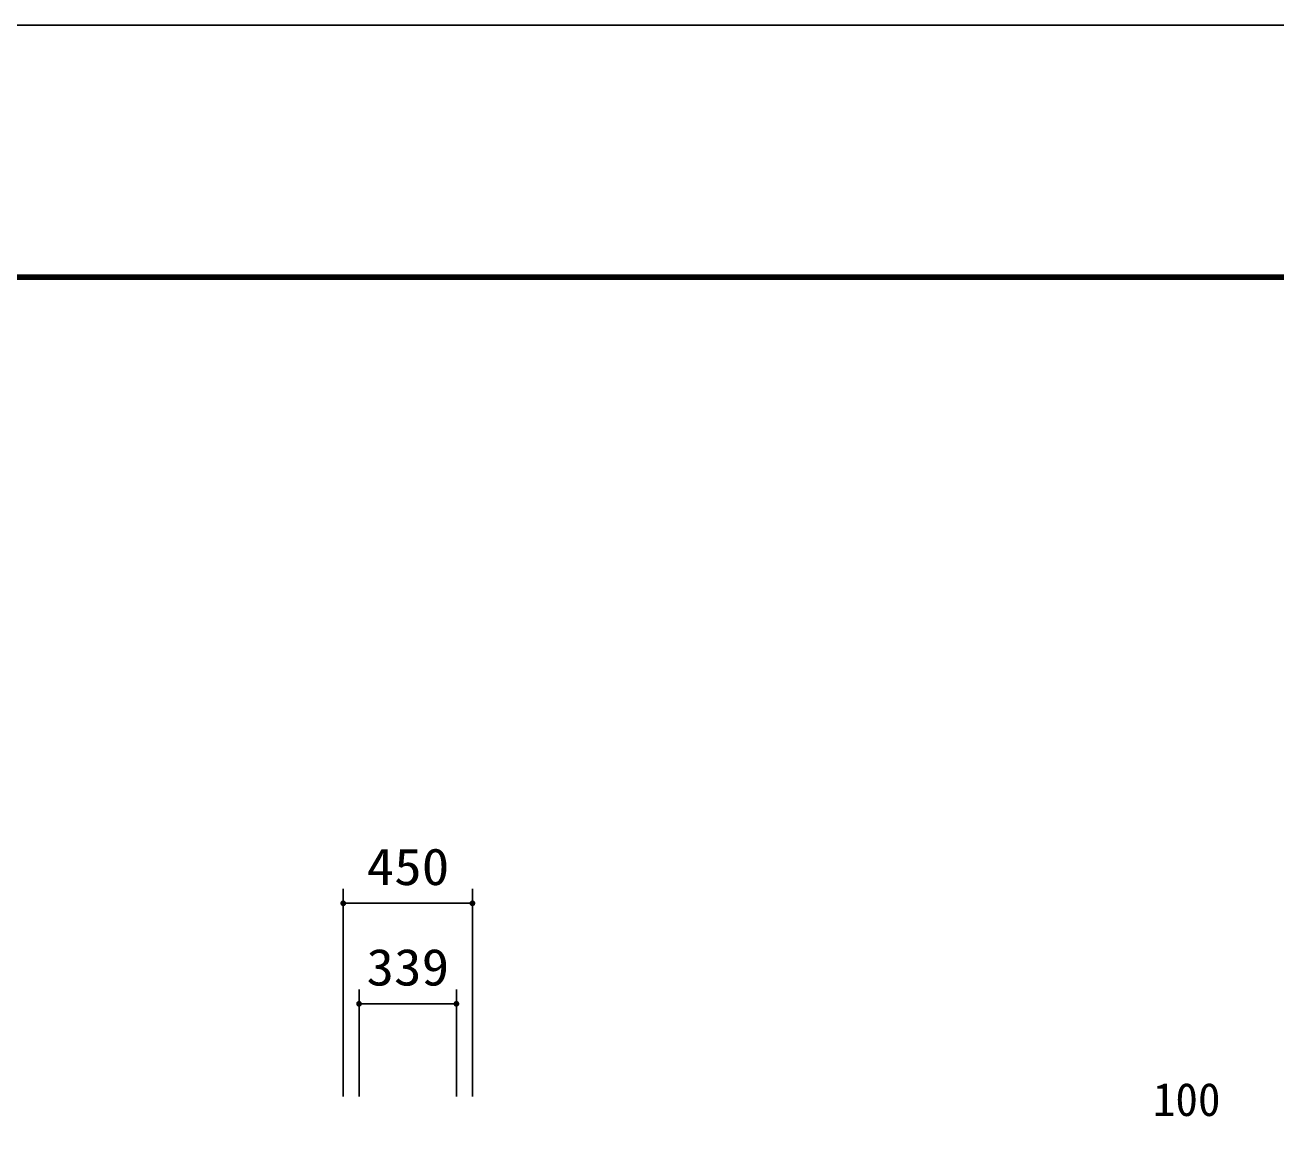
# Model space of a CAD drawing. Units: millimetres, scale not verified. Extents: x -14850 to 14850, y -10500 to 10500.
# Drawn here: x -3717 to 640, y 6672 to 10500 of the extents above; entities that cross this region are included whole.
import ezdxf
from ezdxf.enums import TextEntityAlignment as Align

# ---------------------------------------------------------------- set-up
doc = ezdxf.new("R2010")
doc.units = ezdxf.units.MM
doc.header["$LTSCALE"] = 50
for name, color, linetype, lineweight in [('0-2_製作', 5, 'Continuous', 25), ('0-3_文字', 5, 'Continuous', 25), ('0-6_図面枠', 7, 'Continuous', 25), ('0-7_Axis_waku', 7, 'Continuous', 25)]:
    doc.layers.add(name, color=color, linetype=linetype, lineweight=lineweight)
doc.styles.add('ＭＳ ゴシック', font='')
doc.styles.get('ＭＳ ゴシック').set_extended_font_data('MS Gothic')

msp = doc.modelspace()

# ---------------------------------------------------------------- linework, layer by layer
at = {"layer": '0-2_製作', "color": 2}
for p, q in [((-2608.91, 7490.44), (-2608.91, 6767.69)), ((-2158.91, 7490.44), (-2158.91, 6767.69)), ((-2608.91, 7440.44), (-2158.91, 7440.44)), ((-2553.91, 7140.44), (-2553.91, 6767.69)), ((-2214.68, 7140.44), (-2214.68, 6767.69)), ((-2553.91, 7090.44), (-2214.68, 7090.44))]:
    msp.add_line(p, q, dxfattribs=at)
at = {"layer": '0-2_製作'}
for points in [[(-2608.91, 7440.44), (-2618.91, 7440.44), (-2618.89, 7441.07)], [(-2608.91, 7440.44), (-2618.83, 7439.19), (-2618.91, 7440.44)], [(-2608.91, 7440.44), (-2618.89, 7441.07), (-2618.74, 7442.31)], [(-2608.91, 7440.44), (-2618.6, 7437.95), (-2618.83, 7439.19)], [(-2608.91, 7440.44), (-2618.74, 7442.31), (-2618.42, 7443.53)], [(-2608.91, 7440.44), (-2618.21, 7436.76), (-2618.6, 7437.95)], [(-2608.91, 7440.44), (-2618.42, 7443.53), (-2617.96, 7444.7)], [(-2608.91, 7430.44), (-2618.21, 7436.76), (-2608.91, 7440.44)], [(-2608.91, 7430.44), (-2617.68, 7435.62), (-2618.21, 7436.76)], [(-2608.91, 7440.44), (-2617.96, 7444.7), (-2617.36, 7445.8)], [(-2608.91, 7430.44), (-2617, 7434.56), (-2617.68, 7435.62)], [(-2608.91, 7440.44), (-2617.36, 7445.8), (-2616.62, 7446.82)], [(-2608.91, 7430.44), (-2616.2, 7433.6), (-2617, 7434.56)], [(-2608.91, 7440.44), (-2616.62, 7446.82), (-2615.76, 7447.73)], [(-2608.91, 7430.44), (-2615.29, 7432.74), (-2616.2, 7433.6)], [(-2608.91, 7450.44), (-2615.76, 7447.73), (-2614.79, 7448.53)], [(-2608.91, 7440.44), (-2615.76, 7447.73), (-2608.91, 7450.44)], [(-2608.91, 7430.44), (-2614.27, 7432), (-2615.29, 7432.74)], [(-2608.91, 7450.44), (-2614.79, 7448.53), (-2610.17, 7450.36)], [(-2610.17, 7450.36), (-2614.79, 7448.53), (-2613.73, 7449.2)], [(-2608.91, 7430.44), (-2613.17, 7431.39), (-2614.27, 7432)], [(-2610.17, 7450.36), (-2613.73, 7449.2), (-2611.4, 7450.13)], [(-2611.4, 7450.13), (-2613.73, 7449.2), (-2612.59, 7449.74)], [(-2608.91, 7430.44), (-2612, 7430.93), (-2613.17, 7431.39)], [(-2608.91, 7430.44), (-2610.79, 7430.62), (-2612, 7430.93)], [(-2608.91, 7430.44), (-2609.54, 7430.46), (-2610.79, 7430.62)], [(-2608.28, 7450.42), (-2608.91, 7440.44), (-2608.91, 7450.44)], [(-2607.04, 7450.26), (-2608.91, 7440.44), (-2608.28, 7450.42)], [(-2605.82, 7449.95), (-2608.91, 7440.44), (-2607.04, 7450.26)], [(-2604.65, 7449.49), (-2608.91, 7440.44), (-2605.82, 7449.95)], [(-2603.55, 7448.88), (-2608.91, 7440.44), (-2604.65, 7449.49)], [(-2602.54, 7448.15), (-2608.91, 7440.44), (-2603.55, 7448.88)], [(-2601.62, 7447.29), (-2608.91, 7440.44), (-2602.54, 7448.15)], [(-2600.82, 7446.32), (-2608.91, 7440.44), (-2601.62, 7447.29)], [(-2600.15, 7445.26), (-2608.91, 7440.44), (-2600.82, 7446.32)], [(-2599.61, 7444.12), (-2608.91, 7440.44), (-2600.15, 7445.26)], [(-2599.23, 7442.93), (-2608.91, 7440.44), (-2599.61, 7444.12)], [(-2599.23, 7442.93), (-2598.91, 7440.44), (-2608.91, 7440.44)], [(-2598.91, 7440.44), (-2608.91, 7430.44), (-2608.91, 7440.44)], [(-2598.93, 7439.81), (-2608.91, 7430.44), (-2598.91, 7440.44)], [(-2599.09, 7438.57), (-2608.91, 7430.44), (-2598.93, 7439.81)], [(-2599.4, 7437.35), (-2608.91, 7430.44), (-2599.09, 7438.57)], [(-2599.86, 7436.18), (-2608.91, 7430.44), (-2599.4, 7437.35)], [(-2600.47, 7435.08), (-2608.91, 7430.44), (-2599.86, 7436.18)], [(-2601.21, 7434.07), (-2608.91, 7430.44), (-2600.47, 7435.08)], [(-2602.07, 7433.15), (-2608.91, 7430.44), (-2601.21, 7434.07)], [(-2603.03, 7432.35), (-2608.91, 7430.44), (-2602.07, 7433.15)], [(-2603.03, 7432.35), (-2607.66, 7430.52), (-2608.91, 7430.44)], [(-2604.09, 7431.68), (-2607.66, 7430.52), (-2603.03, 7432.35)], [(-2604.09, 7431.68), (-2606.43, 7430.76), (-2607.66, 7430.52)], [(-2605.23, 7431.14), (-2606.43, 7430.76), (-2604.09, 7431.68)], [(-2598.99, 7441.69), (-2598.91, 7440.44), (-2599.23, 7442.93)], [(-2158.91, 7440.44), (-2168.91, 7440.44), (-2168.89, 7441.07)], [(-2158.91, 7440.44), (-2168.83, 7439.19), (-2168.91, 7440.44)], [(-2158.91, 7440.44), (-2168.89, 7441.07), (-2168.73, 7442.31)], [(-2158.91, 7440.44), (-2168.6, 7437.95), (-2168.83, 7439.19)], [(-2158.91, 7440.44), (-2168.73, 7442.31), (-2168.42, 7443.53)], [(-2158.91, 7440.44), (-2168.21, 7436.76), (-2168.6, 7437.95)], [(-2158.91, 7440.44), (-2168.42, 7443.53), (-2167.96, 7444.7)], [(-2158.91, 7430.44), (-2168.21, 7436.76), (-2158.91, 7440.44)], [(-2158.91, 7430.44), (-2167.67, 7435.62), (-2168.21, 7436.76)], [(-2158.91, 7440.44), (-2167.96, 7444.7), (-2167.36, 7445.8)], [(-2158.91, 7430.44), (-2167, 7434.56), (-2167.67, 7435.62)], [(-2158.91, 7440.44), (-2167.36, 7445.8), (-2166.62, 7446.82)], [(-2158.91, 7430.44), (-2166.2, 7433.6), (-2167, 7434.56)], [(-2158.91, 7440.44), (-2166.62, 7446.82), (-2165.76, 7447.73)], [(-2158.91, 7430.44), (-2165.29, 7432.74), (-2166.2, 7433.6)], [(-2158.91, 7440.44), (-2165.76, 7447.73), (-2164.79, 7448.53)], [(-2158.91, 7430.44), (-2164.27, 7432), (-2165.29, 7432.74)], [(-2158.91, 7450.44), (-2164.79, 7448.53), (-2163.73, 7449.2)], [(-2158.91, 7440.44), (-2164.79, 7448.53), (-2158.91, 7450.44)], [(-2158.91, 7430.44), (-2163.17, 7431.39), (-2164.27, 7432)], [(-2158.91, 7450.44), (-2163.73, 7449.2), (-2160.17, 7450.36)], [(-2160.17, 7450.36), (-2163.73, 7449.2), (-2162.59, 7449.74)], [(-2158.91, 7430.44), (-2162, 7430.93), (-2163.17, 7431.39)], [(-2160.17, 7450.36), (-2162.59, 7449.74), (-2161.4, 7450.13)], [(-2158.91, 7430.44), (-2160.79, 7430.62), (-2162, 7430.93)], [(-2158.91, 7430.44), (-2159.54, 7430.46), (-2160.79, 7430.62)], [(-2158.28, 7450.42), (-2158.91, 7440.44), (-2158.91, 7450.44)], [(-2157.04, 7450.26), (-2158.91, 7440.44), (-2158.28, 7450.42)], [(-2155.82, 7449.95), (-2158.91, 7440.44), (-2157.04, 7450.26)], [(-2154.65, 7449.49), (-2158.91, 7440.44), (-2155.82, 7449.95)], [(-2153.55, 7448.88), (-2158.91, 7440.44), (-2154.65, 7449.49)], [(-2152.54, 7448.15), (-2158.91, 7440.44), (-2153.55, 7448.88)], [(-2151.62, 7447.29), (-2158.91, 7440.44), (-2152.54, 7448.15)], [(-2150.82, 7446.32), (-2158.91, 7440.44), (-2151.62, 7447.29)], [(-2150.15, 7445.26), (-2158.91, 7440.44), (-2150.82, 7446.32)], [(-2149.61, 7444.12), (-2158.91, 7440.44), (-2150.15, 7445.26)], [(-2149.23, 7442.93), (-2158.91, 7440.44), (-2149.61, 7444.12)], [(-2149.23, 7442.93), (-2148.91, 7440.44), (-2158.91, 7440.44)], [(-2148.91, 7440.44), (-2158.91, 7430.44), (-2158.91, 7440.44)], [(-2148.93, 7439.81), (-2158.91, 7430.44), (-2148.91, 7440.44)], [(-2149.09, 7438.57), (-2158.91, 7430.44), (-2148.93, 7439.81)], [(-2149.4, 7437.35), (-2158.91, 7430.44), (-2149.09, 7438.57)], [(-2149.86, 7436.18), (-2158.91, 7430.44), (-2149.4, 7437.35)], [(-2150.47, 7435.08), (-2158.91, 7430.44), (-2149.86, 7436.18)], [(-2151.21, 7434.07), (-2158.91, 7430.44), (-2150.47, 7435.08)], [(-2152.07, 7433.15), (-2158.91, 7430.44), (-2151.21, 7434.07)], [(-2153.03, 7432.35), (-2158.91, 7430.44), (-2152.07, 7433.15)], [(-2154.09, 7431.68), (-2158.91, 7430.44), (-2153.03, 7432.35)], [(-2154.09, 7431.68), (-2157.66, 7430.52), (-2158.91, 7430.44)], [(-2155.23, 7431.14), (-2157.66, 7430.52), (-2154.09, 7431.68)], [(-2155.23, 7431.14), (-2156.43, 7430.76), (-2157.66, 7430.52)], [(-2148.99, 7441.69), (-2148.91, 7440.44), (-2149.23, 7442.93)], [(-2553.91, 7090.44), (-2563.91, 7090.44), (-2563.89, 7091.07)], [(-2553.91, 7090.44), (-2563.83, 7089.19), (-2563.91, 7090.44)], [(-2553.91, 7090.44), (-2563.89, 7091.07), (-2563.74, 7092.31)], [(-2553.91, 7090.44), (-2563.6, 7087.95), (-2563.83, 7089.19)], [(-2553.91, 7090.44), (-2563.74, 7092.31), (-2563.42, 7093.53)], [(-2553.91, 7090.44), (-2563.21, 7086.76), (-2563.6, 7087.95)], [(-2553.91, 7090.44), (-2563.42, 7093.53), (-2562.96, 7094.7)], [(-2553.91, 7080.44), (-2563.21, 7086.76), (-2553.91, 7090.44)], [(-2553.91, 7080.44), (-2562.68, 7085.62), (-2563.21, 7086.76)], [(-2553.91, 7090.44), (-2562.96, 7094.7), (-2562.36, 7095.8)], [(-2553.91, 7080.44), (-2562, 7084.56), (-2562.68, 7085.62)], [(-2553.91, 7090.44), (-2562.36, 7095.8), (-2561.62, 7096.82)], [(-2553.91, 7080.44), (-2561.2, 7083.6), (-2562, 7084.56)], [(-2553.91, 7090.44), (-2561.62, 7096.82), (-2560.76, 7097.73)], [(-2553.91, 7080.44), (-2560.29, 7082.74), (-2561.2, 7083.6)], [(-2553.91, 7100.44), (-2560.76, 7097.73), (-2559.79, 7098.53)], [(-2553.91, 7090.44), (-2560.76, 7097.73), (-2553.91, 7100.44)], [(-2553.91, 7080.44), (-2559.27, 7082), (-2560.29, 7082.74)], [(-2553.91, 7100.44), (-2559.79, 7098.53), (-2555.17, 7100.36)], [(-2555.17, 7100.36), (-2559.79, 7098.53), (-2558.73, 7099.2)], [(-2553.91, 7080.44), (-2558.17, 7081.39), (-2559.27, 7082)], [(-2555.17, 7100.36), (-2558.73, 7099.2), (-2556.4, 7100.13)], [(-2556.4, 7100.13), (-2558.73, 7099.2), (-2557.59, 7099.74)], [(-2553.91, 7080.44), (-2557, 7080.93), (-2558.17, 7081.39)], [(-2553.91, 7080.44), (-2555.79, 7080.62), (-2557, 7080.93)], [(-2553.91, 7080.44), (-2554.54, 7080.46), (-2555.79, 7080.62)], [(-2553.28, 7100.42), (-2553.91, 7090.44), (-2553.91, 7100.44)], [(-2552.04, 7100.26), (-2553.91, 7090.44), (-2553.28, 7100.42)], [(-2550.82, 7099.95), (-2553.91, 7090.44), (-2552.04, 7100.26)], [(-2549.65, 7099.49), (-2553.91, 7090.44), (-2550.82, 7099.95)], [(-2548.55, 7098.88), (-2553.91, 7090.44), (-2549.65, 7099.49)], [(-2547.54, 7098.15), (-2553.91, 7090.44), (-2548.55, 7098.88)], [(-2546.62, 7097.29), (-2553.91, 7090.44), (-2547.54, 7098.15)], [(-2545.82, 7096.32), (-2553.91, 7090.44), (-2546.62, 7097.29)], [(-2545.15, 7095.26), (-2553.91, 7090.44), (-2545.82, 7096.32)], [(-2544.61, 7094.12), (-2553.91, 7090.44), (-2545.15, 7095.26)], [(-2544.23, 7092.93), (-2553.91, 7090.44), (-2544.61, 7094.12)], [(-2544.23, 7092.93), (-2543.91, 7090.44), (-2553.91, 7090.44)], [(-2543.91, 7090.44), (-2553.91, 7080.44), (-2553.91, 7090.44)], [(-2543.93, 7089.81), (-2553.91, 7080.44), (-2543.91, 7090.44)], [(-2544.09, 7088.57), (-2553.91, 7080.44), (-2543.93, 7089.81)], [(-2544.4, 7087.35), (-2553.91, 7080.44), (-2544.09, 7088.57)], [(-2544.86, 7086.18), (-2553.91, 7080.44), (-2544.4, 7087.35)], [(-2545.47, 7085.08), (-2553.91, 7080.44), (-2544.86, 7086.18)], [(-2546.21, 7084.07), (-2553.91, 7080.44), (-2545.47, 7085.08)], [(-2547.07, 7083.15), (-2553.91, 7080.44), (-2546.21, 7084.07)], [(-2548.03, 7082.35), (-2553.91, 7080.44), (-2547.07, 7083.15)], [(-2548.03, 7082.35), (-2552.66, 7080.52), (-2553.91, 7080.44)], [(-2549.09, 7081.68), (-2552.66, 7080.52), (-2548.03, 7082.35)], [(-2549.09, 7081.68), (-2551.43, 7080.76), (-2552.66, 7080.52)], [(-2550.23, 7081.14), (-2551.43, 7080.76), (-2549.09, 7081.68)], [(-2543.99, 7091.69), (-2543.91, 7090.44), (-2544.23, 7092.93)], [(-2214.68, 7090.44), (-2224.68, 7090.44), (-2224.66, 7091.07)], [(-2214.68, 7090.44), (-2224.6, 7089.19), (-2224.68, 7090.44)], [(-2214.68, 7090.44), (-2224.66, 7091.07), (-2224.5, 7092.31)], [(-2214.68, 7090.44), (-2224.37, 7087.95), (-2224.6, 7089.19)], [(-2214.68, 7090.44), (-2224.5, 7092.31), (-2224.19, 7093.53)], [(-2214.68, 7090.44), (-2223.98, 7086.76), (-2224.37, 7087.95)], [(-2214.68, 7090.44), (-2224.19, 7093.53), (-2223.73, 7094.7)], [(-2214.68, 7080.44), (-2223.98, 7086.76), (-2214.68, 7090.44)], [(-2214.68, 7080.44), (-2223.44, 7085.62), (-2223.98, 7086.76)], [(-2214.68, 7090.44), (-2223.73, 7094.7), (-2223.13, 7095.8)], [(-2214.68, 7080.44), (-2222.77, 7084.56), (-2223.44, 7085.62)], [(-2214.68, 7090.44), (-2223.13, 7095.8), (-2222.39, 7096.82)], [(-2214.68, 7080.44), (-2221.97, 7083.6), (-2222.77, 7084.56)], [(-2214.68, 7090.44), (-2222.39, 7096.82), (-2221.53, 7097.73)], [(-2214.68, 7080.44), (-2221.06, 7082.74), (-2221.97, 7083.6)], [(-2214.68, 7090.44), (-2221.53, 7097.73), (-2220.56, 7098.53)], [(-2214.68, 7080.44), (-2220.04, 7082), (-2221.06, 7082.74)], [(-2214.68, 7100.44), (-2220.56, 7098.53), (-2219.5, 7099.2)], [(-2214.68, 7090.44), (-2220.56, 7098.53), (-2214.68, 7100.44)], [(-2214.68, 7080.44), (-2218.94, 7081.39), (-2220.04, 7082)], [(-2214.68, 7100.44), (-2219.5, 7099.2), (-2215.94, 7100.36)], [(-2215.94, 7100.36), (-2219.5, 7099.2), (-2218.36, 7099.74)], [(-2214.68, 7080.44), (-2217.77, 7080.93), (-2218.94, 7081.39)], [(-2215.94, 7100.36), (-2218.36, 7099.74), (-2217.17, 7100.13)], [(-2214.68, 7080.44), (-2216.56, 7080.62), (-2217.77, 7080.93)], [(-2214.68, 7080.44), (-2215.31, 7080.46), (-2216.56, 7080.62)], [(-2214.05, 7100.42), (-2214.68, 7090.44), (-2214.68, 7100.44)], [(-2212.81, 7100.26), (-2214.68, 7090.44), (-2214.05, 7100.42)], [(-2211.59, 7099.95), (-2214.68, 7090.44), (-2212.81, 7100.26)], [(-2210.42, 7099.49), (-2214.68, 7090.44), (-2211.59, 7099.95)], [(-2209.32, 7098.88), (-2214.68, 7090.44), (-2210.42, 7099.49)], [(-2208.31, 7098.15), (-2214.68, 7090.44), (-2209.32, 7098.88)], [(-2207.39, 7097.29), (-2214.68, 7090.44), (-2208.31, 7098.15)], [(-2206.59, 7096.32), (-2214.68, 7090.44), (-2207.39, 7097.29)], [(-2205.92, 7095.26), (-2214.68, 7090.44), (-2206.59, 7096.32)], [(-2205.38, 7094.12), (-2214.68, 7090.44), (-2205.92, 7095.26)], [(-2205, 7092.93), (-2214.68, 7090.44), (-2205.38, 7094.12)], [(-2205, 7092.93), (-2204.68, 7090.44), (-2214.68, 7090.44)], [(-2204.68, 7090.44), (-2214.68, 7080.44), (-2214.68, 7090.44)], [(-2204.7, 7089.81), (-2214.68, 7080.44), (-2204.68, 7090.44)], [(-2204.86, 7088.57), (-2214.68, 7080.44), (-2204.7, 7089.81)], [(-2205.17, 7087.35), (-2214.68, 7080.44), (-2204.86, 7088.57)], [(-2205.63, 7086.18), (-2214.68, 7080.44), (-2205.17, 7087.35)], [(-2206.24, 7085.08), (-2214.68, 7080.44), (-2205.63, 7086.18)], [(-2206.98, 7084.07), (-2214.68, 7080.44), (-2206.24, 7085.08)], [(-2207.84, 7083.15), (-2214.68, 7080.44), (-2206.98, 7084.07)], [(-2208.8, 7082.35), (-2214.68, 7080.44), (-2207.84, 7083.15)], [(-2209.86, 7081.68), (-2214.68, 7080.44), (-2208.8, 7082.35)], [(-2209.86, 7081.68), (-2213.43, 7080.52), (-2214.68, 7080.44)], [(-2211, 7081.14), (-2213.43, 7080.52), (-2209.86, 7081.68)], [(-2211, 7081.14), (-2212.19, 7080.76), (-2213.43, 7080.52)], [(-2204.76, 7091.69), (-2204.68, 7090.44), (-2205, 7092.93)]]:
    msp.add_solid(points, dxfattribs=at)
at = {"layer": '0-6_図面枠'}
msp.add_lwpolyline([(-14850, -10500), (14850, -10500), (14850, 10500), (-14850, 10500)], close=True, dxfattribs=at)
at = {"layer": '0-7_Axis_waku'}
for p, q in [((-12964, 9629), (14014, 9629)), ((-12963, 9628), (14013, 9628)), ((-12962, 9627), (14012, 9627)), ((-12961, 9626), (14011, 9626)), ((-12960, 9625), (14010, 9625)), ((-12959, 9624), (14009, 9624)), ((-12958, 9623), (14008, 9623)), ((-12957, 9622), (14007, 9622)), ((-12956, 9621), (14006, 9621)), ((-12955, 9620), (14005, 9620)), ((-12954, 9619), (14004, 9619)), ((-12953, 9618), (14003, 9618)), ((-12952, 9617), (14002, 9617)), ((-12951, 9616), (14001, 9616)), ((-12950, 9615), (14000, 9615))]:
    msp.add_line(p, q, dxfattribs=at)

# ---------------------------------------------------------------- texts
at = {"layer": '0-2_製作', "color": 4, "style": 'ＭＳ ゴシック', "width": 1.1}
for s, p in [('450', (-2527.66, 7465.44)), ('339', (-2528.05, 7115.44))]:
    msp.add_text(s, height=128.4, dxfattribs=at).set_placement(p, align=Align.BOTTOM_LEFT)
at = {"layer": '0-3_文字', "color": 4, "style": 'ＭＳ ゴシック'}
msp.add_text('100', height=115.5, dxfattribs=at).set_placement((211.4, 6664.83), align=Align.BOTTOM_LEFT)

doc.saveas('drawing.dxf')
